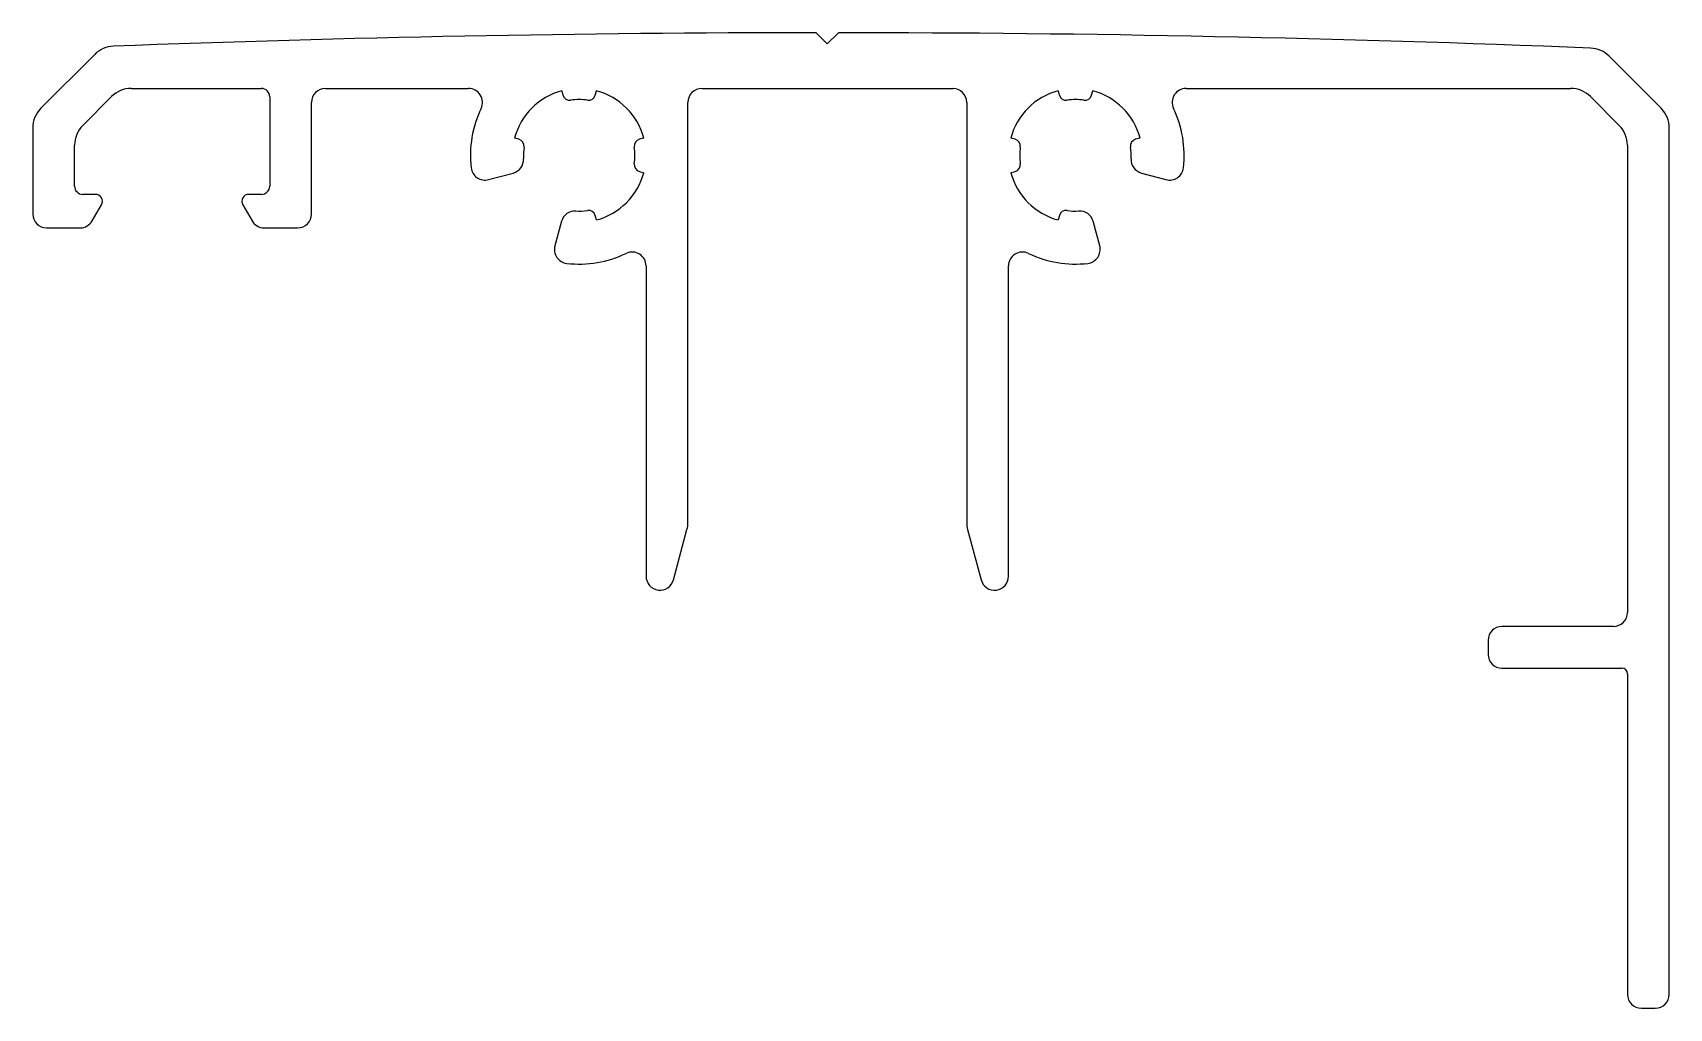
# Model space of a CAD drawing. Extents: x 2202.6 to 2261.3, y 2204.9 to 2239.9.
import ezdxf

# ---------------------------------------------------------------- set-up
doc = ezdxf.new("R2010")
doc.units = 0
doc.layers.get('0').update_dxf_attribs({"linetype": 'CONTINUOUS'})

msp = doc.modelspace()

# ---------------------------------------------------------------- linework, layer by layer
for p, q in [((2231.089, 2239.47), (2230.689, 2239.87)), ((2231.489, 2239.87), (2231.089, 2239.47)), ((2204.812, 2239.092), (2202.882, 2237.163)), ((2260.996, 2237.163), (2259.135, 2239.023)), ((2206.124, 2237.87), (2210.789, 2237.87)), ((2213.089, 2237.87), (2218.22, 2237.87)), ((2221.566, 2237.787), (2221.608, 2237.629)), ((2222.767, 2237.63), (2222.809, 2237.788)), ((2226.589, 2237.87), (2235.589, 2237.87)), ((2239.369, 2237.788), (2239.411, 2237.63)), ((2240.569, 2237.629), (2240.612, 2237.787)), ((2243.958, 2237.87), (2257.753, 2237.87)), ((2204.382, 2236.541), (2205.417, 2237.577)), ((2211.089, 2237.57), (2211.089, 2234.37)), ((2212.589, 2233.37), (2212.589, 2237.37)), ((2226.089, 2222.302), (2226.089, 2237.37)), ((2236.089, 2237.37), (2236.089, 2222.302)), ((2258.46, 2237.577), (2259.496, 2236.541)), ((2202.589, 2236.455), (2202.589, 2233.37)), ((2220.029, 2236.047), (2219.87, 2236.089)), ((2224.507, 2236.09), (2224.349, 2236.047)), ((2237.829, 2236.047), (2237.67, 2236.09)), ((2242.308, 2236.089), (2242.149, 2236.047)), ((2261.289, 2205.37), (2261.289, 2236.455)), ((2204.089, 2234.37), (2204.089, 2235.834)), ((2259.789, 2235.834), (2259.789, 2219.07)), ((2218.94, 2234.599), (2219.823, 2234.836)), ((2224.349, 2234.889), (2224.507, 2234.847)), ((2237.671, 2234.847), (2237.829, 2234.889)), ((2242.355, 2234.836), (2243.237, 2234.599)), ((2204.839, 2234.07), (2204.389, 2234.07)), ((2204.723, 2233.12), (2205.055, 2233.695)), ((2210.122, 2233.695), (2210.454, 2233.12)), ((2210.789, 2234.07), (2210.339, 2234.07)), ((2221.555, 2233.104), (2221.318, 2232.221)), ((2222.808, 2233.151), (2222.766, 2233.31)), ((2239.412, 2233.31), (2239.369, 2233.151)), ((2240.859, 2232.221), (2240.623, 2233.104)), ((2203.089, 2232.87), (2204.29, 2232.87)), ((2210.887, 2232.87), (2212.089, 2232.87)), ((2224.589, 2231.501), (2224.589, 2220.37)), ((2237.589, 2220.37), (2237.589, 2231.501)), ((2225.572, 2220.24), (2226.055, 2222.043)), ((2236.123, 2222.043), (2236.606, 2220.24)), ((2259.289, 2218.57), (2255.289, 2218.57)), ((2254.789, 2218.07), (2254.789, 2217.57)), ((2255.289, 2217.07), (2259.589, 2217.07)), ((2259.789, 2216.87), (2259.789, 2205.37)), ((2260.289, 2204.87), (2260.789, 2204.87))]:
    msp.add_line(p, q)
for centre, radius, start, end in [((2231.089, 1563.62), 676.25, 90.03388, 92.170173), ((2231.089, 1563.62), 676.25, 87.679578, 89.96612), ((2205.519, 2238.385), 1, 92.17017, 135), ((2258.428, 2238.316), 1, 45, 87.67958), ((2206.124, 2236.87), 1, 90, 135), ((2210.789, 2237.57), 0.3, 0, 90), ((2213.089, 2237.37), 0.5, 90, 180), ((2218.22, 2237.37), 0.5, 334.417, 90), ((2222.189, 2235.47), 2.4, 105.04194, 165.04194), ((2222.189, 2235.47), 2.4, 14.97578, 75.02422), ((2226.589, 2237.37), 0.5, 90, 180), ((2235.589, 2237.37), 0.5, 0, 90), ((2239.989, 2235.47), 2.4, 104.97578, 165.02422), ((2239.989, 2235.47), 2.4, 14.95806, 74.95806), ((2243.958, 2237.37), 0.5, 90, 205.583), ((2257.753, 2236.87), 1, 45, 90), ((2203.589, 2236.455), 1, 135, 180), ((2222.189, 2235.47), 3.9, 154.417, 186.54348), ((2221.85, 2237.694), 0.25, 195, 278.66564), ((2222.189, 2235.47), 2, 81.40536, 98.66564), ((2222.525, 2237.694), 0.25, 261.40536, 345), ((2239.653, 2237.694), 0.25, 195, 278.59464), ((2239.989, 2235.47), 2, 81.33436, 98.59464), ((2240.328, 2237.694), 0.25, 261.33436, 345), ((2239.989, 2235.47), 3.9, 353.45652, 25.583), ((2260.289, 2236.455), 1, 0, 45), ((2205.089, 2235.834), 1, 135, 180), ((2258.789, 2235.834), 1, 0, 45), ((2219.964, 2235.805), 0.25, 351.42439, 75), ((2224.414, 2235.806), 0.25, 105, 188.59464), ((2237.764, 2235.806), 0.25, 351.40536, 75), ((2242.214, 2235.805), 0.25, 105, 188.57561), ((2219.693, 2235.319), 0.5, 285, 3.46304), ((2222.189, 2235.47), 2, 171.42439, 183.46304), ((2222.189, 2235.47), 2, 351.33436, 8.59464), ((2239.989, 2235.47), 2, 171.40536, 188.66564), ((2239.989, 2235.47), 2, 356.53696, 8.57561), ((2242.484, 2235.319), 0.5, 176.53696, 255), ((2218.811, 2235.082), 0.5, 186.54348, 285), ((2222.189, 2235.47), 2.4, 284.95806, 344.95806), ((2224.413, 2235.131), 0.25, 171.33436, 255), ((2239.989, 2235.47), 2.4, 195.04194, 255.04194), ((2237.765, 2235.131), 0.25, 285, 8.66564), ((2243.367, 2235.082), 0.5, 255, 353.45652), ((2204.389, 2234.37), 0.3, 180, 270), ((2210.789, 2234.37), 0.3, 270, 0), ((2204.839, 2233.82), 0.25, 330, 90), ((2210.339, 2233.82), 0.25, 90, 210), ((2203.089, 2233.37), 0.5, 180, 270), ((2204.29, 2233.37), 0.5, 270, 330), ((2210.887, 2233.37), 0.5, 210, 270), ((2212.089, 2233.37), 0.5, 270, 0), ((2222.038, 2232.974), 0.5, 86.53696, 165), ((2222.189, 2235.47), 2, 266.53696, 278.57561), ((2222.524, 2233.245), 0.25, 15, 98.57561), ((2239.653, 2233.245), 0.25, 81.42439, 165), ((2239.989, 2235.47), 2, 261.42439, 273.46304), ((2240.14, 2232.974), 0.5, 15, 93.46304), ((2221.801, 2232.092), 0.5, 165, 263.45652), ((2222.189, 2235.47), 3.9, 263.45652, 295.583), ((2224.089, 2231.501), 0.5, 0, 115.583), ((2238.089, 2231.501), 0.5, 64.417, 180), ((2239.989, 2235.47), 3.9, 244.417, 276.54348), ((2240.376, 2232.092), 0.5, 276.54348, 15), ((2225.089, 2222.302), 1, 345, 0), ((2237.089, 2222.302), 1, 180, 195), ((2225.089, 2220.37), 0.5, 180, 345), ((2237.089, 2220.37), 0.5, 195, 0), ((2259.289, 2219.07), 0.5, 270, 0), ((2255.289, 2218.07), 0.5, 90, 180), ((2255.289, 2217.57), 0.5, 180, 270), ((2259.589, 2216.87), 0.2, 0, 90), ((2260.289, 2205.37), 0.5, 180, 270), ((2260.789, 2205.37), 0.5, 270, 0)]:
    msp.add_arc(centre, radius, start, end)

doc.saveas('drawing.dxf')
